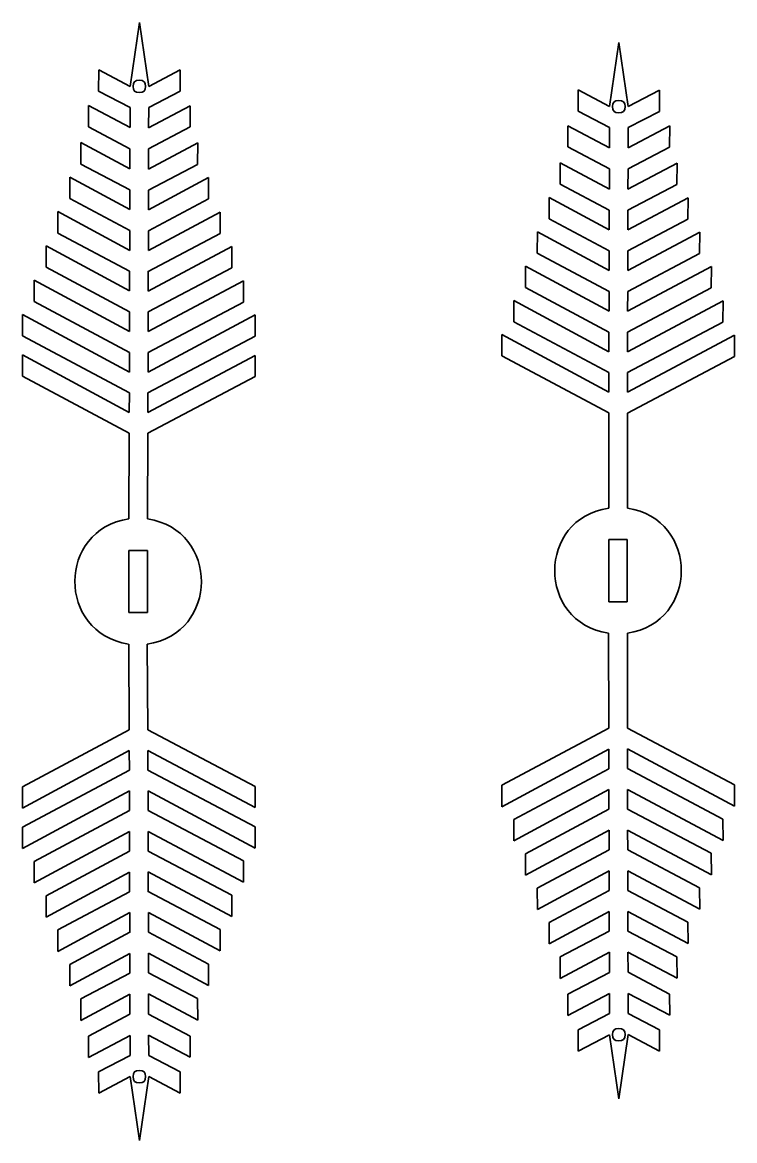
# Model space of a CAD drawing. Header units: centimetres. Extents: x -208 to 206, y -104 to 104.
# Drawn here: x -34.91 to -19.55, y -91.95 to -67.83 of the extents above; entities that cross this region are included whole.
import ezdxf

# ---------------------------------------------------------------- set-up
doc = ezdxf.new("R2010")
doc.units = ezdxf.units.CM
doc.header["$MEASUREMENT"] = 0
doc.layers.add('#Layer 1', color=7, linetype='Continuous')

msp = doc.modelspace()

# ---------------------------------------------------------------- linework, layer by layer
at = {"layer": '#Layer 1', "color": 6, "lineweight": 35}
for points in [[(-32.38662, -67.83094), (-32.38662, -67.83094), (-32.59023, -69.2119), (-32.59023, -69.2119)], [(-32.38662, -67.83094), (-32.38662, -67.83094), (-32.1895, -69.21302), (-32.1895, -69.21302)], [(-33.26783, -68.85395), (-33.26783, -68.85395), (-33.26895, -69.3136), (-33.26895, -69.3136)], [(-32.59023, -69.2119), (-32.59023, -69.2119), (-33.26783, -68.85395), (-33.26783, -68.85395)], [(-32.1895, -69.21302), (-32.1895, -69.21302), (-31.5101, -68.85798), (-31.5101, -68.85798)], [(-31.5101, -68.85798), (-31.5101, -68.85798), (-31.51145, -69.31763), (-31.51145, -69.31763)], [(-33.26895, -69.3136), (-33.26895, -69.3136), (-32.59225, -69.66572), (-32.59225, -69.66572)], [(-31.51145, -69.31763), (-31.51145, -69.31763), (-32.18972, -69.66684), (-32.18972, -69.66684)], [(-33.48937, -69.62406), (-33.48937, -69.62406), (-33.49004, -70.08214), (-33.49004, -70.08214)], [(-32.59247, -70.10185), (-32.59247, -70.10185), (-33.48937, -69.62406), (-33.48937, -69.62406)], [(-32.59225, -69.66572), (-32.59225, -69.66572), (-32.59247, -70.10185), (-32.59247, -70.10185)], [(-32.19151, -70.10297), (-32.19151, -70.10297), (-31.29238, -69.62921), (-31.29238, -69.62921)], [(-32.18972, -69.66684), (-32.18972, -69.66684), (-32.19151, -70.10297), (-32.19151, -70.10297)], [(-31.29238, -69.62921), (-31.29238, -69.62921), (-31.29394, -70.08729), (-31.29394, -70.08729)], [(-33.49004, -70.08214), (-33.49004, -70.08214), (-32.59426, -70.55568), (-32.59426, -70.55568)], [(-31.29394, -70.08729), (-31.29394, -70.08729), (-32.19196, -70.55657), (-32.19196, -70.55657)], [(-32.59404, -70.99292), (-32.59404, -70.99292), (-33.65289, -70.42531), (-33.65289, -70.42531)], [(-33.65289, -70.42531), (-33.65289, -70.42531), (-33.65222, -70.88809), (-33.65222, -70.88809)], [(-32.59426, -70.55568), (-32.59426, -70.55568), (-32.59404, -70.99292), (-32.59404, -70.99292)], [(-32.1942, -70.99382), (-32.1942, -70.99382), (-31.13266, -70.43136), (-31.13266, -70.43136)], [(-32.19196, -70.55657), (-32.19196, -70.55657), (-32.1942, -70.99382), (-32.1942, -70.99382)], [(-31.13266, -70.43136), (-31.13266, -70.43136), (-31.13558, -70.89392), (-31.13558, -70.89392)], [(-33.65222, -70.88809), (-33.65222, -70.88809), (-32.59494, -71.44608), (-32.59494, -71.44608)], [(-31.13558, -70.89392), (-31.13558, -70.89392), (-32.19554, -71.44697), (-32.19554, -71.44697)], [(-33.89145, -71.17212), (-33.89145, -71.17212), (-33.89257, -71.63267), (-33.89257, -71.63267)], [(-32.59673, -71.87033), (-32.59673, -71.87033), (-33.89145, -71.17212), (-33.89145, -71.17212)], [(-32.19554, -71.87123), (-32.19554, -71.87123), (-30.89746, -71.17929), (-30.89746, -71.17929)], [(-30.89746, -71.17929), (-30.89746, -71.17929), (-30.89858, -71.63984), (-30.89858, -71.63984)], [(-32.59494, -71.44608), (-32.59494, -71.44608), (-32.59673, -71.87033), (-32.59673, -71.87033)], [(-32.19554, -71.44697), (-32.19554, -71.44697), (-32.19554, -71.87123), (-32.19554, -71.87123)], [(-32.59762, -72.32348), (-32.59762, -72.32348), (-33.89257, -71.63267), (-33.89257, -71.63267)], [(-32.19666, -72.3246), (-32.19666, -72.3246), (-30.89858, -71.63984), (-30.89858, -71.63984)], [(-34.14726, -71.91334), (-34.14726, -71.91334), (-34.14815, -72.37388), (-34.14815, -72.37388)], [(-32.59964, -72.74774), (-32.59964, -72.74774), (-34.14726, -71.91334), (-34.14726, -71.91334)], [(-32.19666, -72.74886), (-32.19666, -72.74886), (-30.64546, -71.92163), (-30.64546, -71.92163)], [(-30.64546, -71.92163), (-30.64546, -71.92163), (-30.64658, -72.38217), (-30.64658, -72.38217)], [(-32.59964, -72.74774), (-32.59964, -72.74774), (-32.59874, -72.32304), (-32.59874, -72.32304)], [(-32.19666, -72.74886), (-32.19666, -72.74886), (-32.19577, -72.32393), (-32.19577, -72.32393)], [(-32.60009, -73.19977), (-32.60009, -73.19977), (-34.14815, -72.37388), (-34.14815, -72.37388)], [(-32.19846, -73.20089), (-32.19846, -73.20089), (-30.64658, -72.38217), (-30.64658, -72.38217)], [(-34.40217, -72.65299), (-34.40217, -72.65299), (-34.40329, -73.11353), (-34.40329, -73.11353)], [(-32.60121, -73.62425), (-32.60121, -73.62425), (-34.40217, -72.65299), (-34.40217, -72.65299)], [(-32.19935, -73.62515), (-32.19935, -73.62515), (-30.39369, -72.6624), (-30.39369, -72.6624)], [(-30.39369, -72.6624), (-30.39369, -72.6624), (-30.39481, -73.12294), (-30.39481, -73.12294)], [(-32.6021, -74.07449), (-32.6021, -74.07449), (-34.40329, -73.11353), (-34.40329, -73.11353)], [(-32.60121, -73.62425), (-32.60121, -73.62425), (-32.60009, -73.19955), (-32.60009, -73.19955)], [(-32.20047, -74.07539), (-32.20047, -74.07539), (-30.39481, -73.12294), (-30.39481, -73.12294)], [(-32.19935, -73.62515), (-32.19935, -73.62515), (-32.19846, -73.20044), (-32.19846, -73.20044)], [(-34.65708, -73.39174), (-34.65708, -73.39174), (-34.6582, -73.85228), (-34.6582, -73.85228)], [(-32.60322, -74.4992), (-32.60322, -74.4992), (-34.65708, -73.39174), (-34.65708, -73.39174)], [(-32.20159, -74.50009), (-32.20159, -74.50009), (-30.14236, -73.40227), (-30.14236, -73.40227)], [(-30.14236, -73.40227), (-30.14236, -73.40227), (-30.14348, -73.86281), (-30.14348, -73.86281)], [(-32.60434, -74.94809), (-32.60434, -74.94809), (-34.6582, -73.85228), (-34.6582, -73.85228)], [(-32.20249, -74.94899), (-32.20249, -74.94899), (-30.14348, -73.86281), (-30.14348, -73.86281)], [(-34.91154, -74.12915), (-34.91154, -74.12915), (-34.91266, -74.58969), (-34.91266, -74.58969)], [(-32.60524, -75.3728), (-32.60524, -75.3728), (-34.91154, -74.12915), (-34.91154, -74.12915)], [(-32.60322, -74.4992), (-32.60322, -74.4992), (-32.6021, -74.07449), (-32.6021, -74.07449)], [(-32.60322, -74.4992), (-32.60322, -74.4992), (-32.6021, -74.07449), (-32.6021, -74.07449)], [(-32.20361, -75.37369), (-32.20361, -75.37369), (-29.89148, -74.14102), (-29.89148, -74.14102)], [(-32.20159, -74.50009), (-32.20159, -74.50009), (-32.20047, -74.07539), (-32.20047, -74.07539)], [(-32.20159, -74.50009), (-32.20159, -74.50009), (-32.20047, -74.07539), (-32.20047, -74.07539)], [(-29.89148, -74.14102), (-29.89148, -74.14102), (-29.8926, -74.60156), (-29.8926, -74.60156)], [(-32.60636, -75.82012), (-32.60636, -75.82012), (-34.91266, -74.58969), (-34.91266, -74.58969)], [(-32.20473, -75.82124), (-32.20473, -75.82124), (-29.8926, -74.60156), (-29.8926, -74.60156)], [(-34.91356, -75.0014), (-34.91356, -75.0014), (-34.91468, -75.4606), (-34.91468, -75.4606)], [(-32.60726, -76.24505), (-32.60726, -76.24505), (-34.91356, -75.0014), (-34.91356, -75.0014)], [(-32.60524, -75.3728), (-32.60524, -75.3728), (-32.60434, -74.94809), (-32.60434, -74.94809)], [(-32.60524, -75.3728), (-32.60524, -75.3728), (-32.60434, -74.94809), (-32.60434, -74.94809)], [(-32.20361, -75.37369), (-32.20361, -75.37369), (-32.20249, -74.94899), (-32.20249, -74.94899)], [(-32.20361, -75.37369), (-32.20361, -75.37369), (-32.20249, -74.94899), (-32.20249, -74.94899)], [(-32.20562, -76.24595), (-32.20562, -76.24595), (-29.8935, -75.01328), (-29.8935, -75.01328)], [(-29.8935, -75.01328), (-29.8935, -75.01328), (-29.89462, -75.47225), (-29.89462, -75.47225)], [(-32.60838, -76.69104), (-32.60838, -76.69104), (-34.91468, -75.4606), (-34.91468, -75.4606)], [(-32.20674, -76.69193), (-32.20674, -76.69193), (-29.89462, -75.47225), (-29.89462, -75.47225)], [(-32.60726, -76.24505), (-32.60726, -76.24505), (-32.60636, -75.82012), (-32.60636, -75.82012)], [(-32.60726, -76.24505), (-32.60726, -76.24505), (-32.60636, -75.82012), (-32.60636, -75.82012)], [(-32.20562, -76.24595), (-32.20562, -76.24595), (-32.20473, -75.82124), (-32.20473, -75.82124)], [(-32.20562, -76.24595), (-32.20562, -76.24595), (-32.20473, -75.82124), (-32.20473, -75.82124)], [(-32.60838, -76.69104), (-32.60838, -76.69104), (-32.61644, -78.53993), (-32.61644, -78.53993)], [(-32.61644, -78.53993), (-32.61644, -78.53993), (-32.60838, -76.69104), (-32.60838, -76.69104)], [(-32.20674, -76.69193), (-32.20674, -76.69193), (-32.21481, -78.5406), (-32.21481, -78.5406)], [(-32.20764, -77.15248), (-32.20764, -77.15248), (-32.20674, -76.69193), (-32.20674, -76.69193)], [(-32.61644, -78.53993), (-34.1663, -78.76774), (-34.17369, -81.0008), (-32.62562, -81.23891)], [(-32.22399, -81.24115), (-30.66854, -81.0176), (-30.66092, -78.77468), (-32.21481, -78.5406)], [(-32.6189, -79.22044), (-32.6189, -79.22044), (-32.6189, -80.55996), (-32.6189, -80.55996)], [(-32.21705, -79.22044), (-32.21705, -79.22044), (-32.6189, -79.22044), (-32.6189, -79.22044)], [(-32.21705, -79.8902), (-32.21705, -79.8902), (-32.21705, -79.22044), (-32.21705, -79.22044)], [(-32.21705, -80.55996), (-32.21705, -80.55996), (-32.21705, -79.8902), (-32.21705, -79.8902)], [(-32.6189, -80.55996), (-32.6189, -80.55996), (-32.21705, -80.55996), (-32.21705, -80.55996)], [(-32.60838, -83.08937), (-32.60838, -83.08937), (-32.61644, -81.24048), (-32.61644, -81.24048)], [(-32.61644, -81.24048), (-32.61644, -81.24048), (-32.60838, -83.08937), (-32.60838, -83.08937)], [(-32.22399, -81.24115), (-32.22399, -81.24115), (-32.20674, -83.08848), (-32.20674, -83.08848)], [(-32.60838, -83.08937), (-32.60838, -83.08937), (-34.91468, -84.32003), (-34.91468, -84.32003)], [(-32.20674, -83.08848), (-32.20674, -83.08848), (-29.89462, -84.30816), (-29.89462, -84.30816)], [(-32.60726, -83.53536), (-32.60726, -83.53536), (-34.91356, -84.779), (-34.91356, -84.779)], [(-32.60726, -83.53536), (-32.60726, -83.53536), (-32.60636, -83.96028), (-32.60636, -83.96028)], [(-32.60726, -83.53536), (-32.60726, -83.53536), (-32.60636, -83.96028), (-32.60636, -83.96028)], [(-32.20562, -83.53446), (-32.20562, -83.53446), (-29.8935, -84.76713), (-29.8935, -84.76713)], [(-32.20562, -83.53446), (-32.20562, -83.53446), (-32.20473, -83.95916), (-32.20473, -83.95916)], [(-32.20562, -83.53446), (-32.20562, -83.53446), (-32.20473, -83.95916), (-32.20473, -83.95916)], [(-32.60636, -83.96028), (-32.60636, -83.96028), (-34.91266, -85.19049), (-34.91266, -85.19049)], [(-32.20473, -83.95916), (-32.20473, -83.95916), (-29.8926, -85.17884), (-29.8926, -85.17884)], [(-34.91356, -84.779), (-34.91356, -84.779), (-34.91468, -84.32003), (-34.91468, -84.32003)], [(-32.60524, -84.40761), (-32.60524, -84.40761), (-34.91154, -85.65104), (-34.91154, -85.65104)], [(-32.60524, -84.40761), (-32.60524, -84.40761), (-32.60434, -84.83232), (-32.60434, -84.83232)], [(-32.60524, -84.40761), (-32.60524, -84.40761), (-32.60434, -84.83232), (-32.60434, -84.83232)], [(-32.20361, -84.40672), (-32.20361, -84.40672), (-29.89148, -85.63939), (-29.89148, -85.63939)], [(-32.20361, -84.40672), (-32.20361, -84.40672), (-32.20249, -84.83142), (-32.20249, -84.83142)], [(-32.20361, -84.40672), (-32.20361, -84.40672), (-32.20249, -84.83142), (-32.20249, -84.83142)], [(-29.8935, -84.76713), (-29.8935, -84.76713), (-29.89462, -84.30816), (-29.89462, -84.30816)], [(-32.60434, -84.83232), (-32.60434, -84.83232), (-34.6582, -85.92812), (-34.6582, -85.92812)], [(-32.20249, -84.83142), (-32.20249, -84.83142), (-30.14348, -85.9176), (-30.14348, -85.9176)], [(-34.91154, -85.65104), (-34.91154, -85.65104), (-34.91266, -85.19049), (-34.91266, -85.19049)], [(-32.60322, -85.28121), (-32.60322, -85.28121), (-34.65708, -86.38867), (-34.65708, -86.38867)], [(-32.60322, -85.28121), (-32.60322, -85.28121), (-32.6021, -85.70592), (-32.6021, -85.70592)], [(-32.60322, -85.28121), (-32.60322, -85.28121), (-32.6021, -85.70592), (-32.6021, -85.70592)], [(-32.20159, -85.28009), (-32.20159, -85.28009), (-30.14236, -86.37814), (-30.14236, -86.37814)], [(-32.20159, -85.28009), (-32.20159, -85.28009), (-32.20047, -85.70502), (-32.20047, -85.70502)], [(-32.20159, -85.28009), (-32.20159, -85.28009), (-32.20047, -85.70502), (-32.20047, -85.70502)], [(-29.89148, -85.63939), (-29.89148, -85.63939), (-29.8926, -85.17884), (-29.8926, -85.17884)], [(-29.89148, -85.63939), (-29.89148, -85.63939), (-29.8926, -85.17884), (-29.8926, -85.17884)], [(-32.6021, -85.70592), (-32.6021, -85.70592), (-34.40329, -86.66688), (-34.40329, -86.66688)], [(-32.20047, -85.70502), (-32.20047, -85.70502), (-30.39481, -86.65747), (-30.39481, -86.65747)], [(-34.65708, -86.38867), (-34.65708, -86.38867), (-34.6582, -85.92812), (-34.6582, -85.92812)], [(-30.14236, -86.37814), (-30.14236, -86.37814), (-30.14348, -85.9176), (-30.14348, -85.9176)], [(-32.60121, -86.15616), (-32.60121, -86.15616), (-34.40217, -87.12742), (-34.40217, -87.12742)], [(-32.60121, -86.15616), (-32.60121, -86.15616), (-32.60009, -86.58108), (-32.60009, -86.58108)], [(-32.19935, -86.15526), (-32.19935, -86.15526), (-30.39369, -87.11801), (-30.39369, -87.11801)], [(-32.19935, -86.15526), (-32.19935, -86.15526), (-32.19846, -86.57996), (-32.19846, -86.57996)], [(-32.60009, -86.58041), (-32.60009, -86.58041), (-34.14815, -87.40652), (-34.14815, -87.40652)], [(-32.19846, -86.57952), (-32.19846, -86.57952), (-30.64658, -87.39824), (-30.64658, -87.39824)], [(-34.40217, -87.12742), (-34.40217, -87.12742), (-34.40329, -86.66688), (-34.40329, -86.66688)], [(-30.39369, -87.11801), (-30.39369, -87.11801), (-30.39481, -86.65747), (-30.39481, -86.65747)], [(-32.59964, -87.03267), (-32.59964, -87.03267), (-34.14726, -87.86707), (-34.14726, -87.86707)], [(-32.59964, -87.03267), (-32.59964, -87.03267), (-32.59874, -87.45737), (-32.59874, -87.45737)], [(-32.19666, -87.03155), (-32.19666, -87.03155), (-30.64546, -87.85878), (-30.64546, -87.85878)], [(-32.19666, -87.03155), (-32.19666, -87.03155), (-32.19577, -87.45648), (-32.19577, -87.45648)], [(-34.14726, -87.86707), (-34.14726, -87.86707), (-34.14815, -87.40652), (-34.14815, -87.40652)], [(-32.59762, -87.4567), (-32.59762, -87.4567), (-33.89257, -88.14774), (-33.89257, -88.14774)], [(-32.19666, -87.45603), (-32.19666, -87.45603), (-30.89858, -88.14057), (-30.89858, -88.14057)], [(-30.64546, -87.85878), (-30.64546, -87.85878), (-30.64658, -87.39824), (-30.64658, -87.39824)], [(-32.59673, -87.91008), (-32.59673, -87.91008), (-33.89145, -88.60806), (-33.89145, -88.60806)], [(-32.59494, -88.33433), (-32.59494, -88.33433), (-32.59673, -87.91008), (-32.59673, -87.91008)], [(-32.19554, -88.33344), (-32.19554, -88.33344), (-32.19554, -87.90918), (-32.19554, -87.90918)], [(-32.19554, -87.90918), (-32.19554, -87.90918), (-30.89746, -88.60112), (-30.89746, -88.60112)], [(-33.89145, -88.60806), (-33.89145, -88.60806), (-33.89257, -88.14774), (-33.89257, -88.14774)], [(-30.89746, -88.60112), (-30.89746, -88.60112), (-30.89858, -88.14057), (-30.89858, -88.14057)], [(-33.65222, -88.89232), (-33.65222, -88.89232), (-32.59494, -88.33433), (-32.59494, -88.33433)], [(-31.13558, -88.88649), (-31.13558, -88.88649), (-32.19554, -88.33344), (-32.19554, -88.33344)], [(-32.59404, -88.78748), (-32.59404, -88.78748), (-33.65289, -89.3551), (-33.65289, -89.3551)], [(-33.65289, -89.3551), (-33.65289, -89.3551), (-33.65222, -88.89232), (-33.65222, -88.89232)], [(-32.59426, -89.22473), (-32.59426, -89.22473), (-32.59404, -88.78748), (-32.59404, -88.78748)], [(-32.19196, -89.22384), (-32.19196, -89.22384), (-32.1942, -88.78659), (-32.1942, -88.78659)], [(-32.1942, -88.78659), (-32.1942, -88.78659), (-31.13266, -89.34905), (-31.13266, -89.34905)], [(-31.13266, -89.34905), (-31.13266, -89.34905), (-31.13558, -88.88649), (-31.13558, -88.88649)], [(-33.49004, -89.69827), (-33.49004, -89.69827), (-32.59426, -89.22473), (-32.59426, -89.22473)], [(-31.29394, -89.69289), (-31.29394, -89.69289), (-32.19196, -89.22384), (-32.19196, -89.22384)], [(-33.48937, -90.15635), (-33.48937, -90.15635), (-33.49004, -89.69827), (-33.49004, -89.69827)], [(-32.59247, -89.67856), (-32.59247, -89.67856), (-33.48937, -90.15635), (-33.48937, -90.15635)], [(-32.59225, -90.11468), (-32.59225, -90.11468), (-32.59247, -89.67856), (-32.59247, -89.67856)], [(-32.18972, -90.11356), (-32.18972, -90.11356), (-32.19151, -89.67766), (-32.19151, -89.67766)], [(-32.19151, -89.67766), (-32.19151, -89.67766), (-31.29238, -90.1512), (-31.29238, -90.1512)], [(-31.29238, -90.1512), (-31.29238, -90.1512), (-31.29394, -89.69289), (-31.29394, -89.69289)], [(-33.26895, -90.46681), (-33.26895, -90.46681), (-32.59225, -90.11468), (-32.59225, -90.11468)], [(-31.51145, -90.46256), (-31.51145, -90.46256), (-32.18972, -90.11356), (-32.18972, -90.11356)], [(-33.26783, -90.92646), (-33.26783, -90.92646), (-33.26895, -90.46681), (-33.26895, -90.46681)], [(-32.59023, -90.56851), (-32.59023, -90.56851), (-33.26783, -90.92646), (-33.26783, -90.92646)], [(-32.38662, -91.94947), (-32.38662, -91.94947), (-32.59023, -90.56851), (-32.59023, -90.56851)], [(-32.38662, -91.94947), (-32.38662, -91.94947), (-32.1895, -90.56739), (-32.1895, -90.56739)], [(-32.1895, -90.56739), (-32.1895, -90.56739), (-31.5101, -90.92243), (-31.5101, -90.92243)], [(-31.5101, -90.92243), (-31.5101, -90.92243), (-31.51145, -90.46256), (-31.51145, -90.46256)]]:
    msp.add_open_spline(points, degree=3, dxfattribs=at)
at = {"layer": '#Layer 1', "color": 3, "lineweight": 35}
for points in [[(-22.04521, -68.26617), (-22.04521, -68.26617), (-22.24905, -69.64713), (-22.24905, -69.64713)], [(-22.04521, -68.26617), (-22.04521, -68.26617), (-21.84831, -69.64803), (-21.84831, -69.64803)], [(-22.92665, -69.28918), (-22.92665, -69.28918), (-22.92754, -69.74883), (-22.92754, -69.74883)], [(-22.24905, -69.64713), (-22.24905, -69.64713), (-22.92665, -69.28918), (-22.92665, -69.28918)], [(-21.84831, -69.64803), (-21.84831, -69.64803), (-21.16892, -69.29321), (-21.16892, -69.29321)], [(-21.16892, -69.29321), (-21.16892, -69.29321), (-21.17004, -69.75286), (-21.17004, -69.75286)], [(-22.92754, -69.74883), (-22.92754, -69.74883), (-22.25084, -70.10096), (-22.25084, -70.10096)], [(-21.17004, -69.75286), (-21.17004, -69.75286), (-21.84854, -70.10185), (-21.84854, -70.10185)], [(-23.14818, -70.05929), (-23.14818, -70.05929), (-23.14863, -70.51737), (-23.14863, -70.51737)], [(-22.25106, -70.53708), (-22.25106, -70.53708), (-23.14818, -70.05929), (-23.14818, -70.05929)], [(-22.25084, -70.10096), (-22.25084, -70.10096), (-22.25106, -70.53708), (-22.25106, -70.53708)], [(-21.85033, -70.53798), (-21.85033, -70.53798), (-20.95119, -70.06444), (-20.95119, -70.06444)], [(-21.84854, -70.10185), (-21.84854, -70.10185), (-21.85033, -70.53798), (-21.85033, -70.53798)], [(-20.95119, -70.06444), (-20.95119, -70.06444), (-20.95276, -70.52275), (-20.95276, -70.52275)], [(-23.14863, -70.51737), (-23.14863, -70.51737), (-22.25308, -70.99091), (-22.25308, -70.99091)], [(-20.95276, -70.52275), (-20.95276, -70.52275), (-21.85055, -70.9918), (-21.85055, -70.9918)], [(-22.25286, -71.42816), (-22.25286, -71.42816), (-23.3117, -70.86054), (-23.3117, -70.86054)], [(-23.3117, -70.86054), (-23.3117, -70.86054), (-23.31103, -71.32332), (-23.31103, -71.32332)], [(-21.85279, -71.42905), (-21.85279, -71.42905), (-20.79126, -70.86659), (-20.79126, -70.86659)], [(-20.79126, -70.86659), (-20.79126, -70.86659), (-20.79417, -71.32915), (-20.79417, -71.32915)], [(-22.25308, -70.99091), (-22.25308, -70.99091), (-22.25286, -71.42816), (-22.25286, -71.42816)], [(-21.85055, -70.9918), (-21.85055, -70.9918), (-21.85279, -71.42905), (-21.85279, -71.42905)], [(-23.31103, -71.32332), (-23.31103, -71.32332), (-22.25353, -71.88131), (-22.25353, -71.88131)], [(-20.79417, -71.32915), (-20.79417, -71.32915), (-21.85414, -71.8822), (-21.85414, -71.8822)], [(-23.55004, -71.60736), (-23.55004, -71.60736), (-23.55116, -72.0679), (-23.55116, -72.0679)], [(-22.25554, -72.30556), (-22.25554, -72.30556), (-23.55004, -71.60736), (-23.55004, -71.60736)], [(-21.85414, -72.30646), (-21.85414, -72.30646), (-20.55628, -71.61452), (-20.55628, -71.61452)], [(-20.55628, -71.61452), (-20.55628, -71.61452), (-20.5574, -72.07507), (-20.5574, -72.07507)], [(-22.25644, -72.75872), (-22.25644, -72.75872), (-23.55116, -72.0679), (-23.55116, -72.0679)], [(-22.25353, -71.88131), (-22.25353, -71.88131), (-22.25554, -72.30556), (-22.25554, -72.30556)], [(-21.85548, -72.75984), (-21.85548, -72.75984), (-20.5574, -72.07507), (-20.5574, -72.07507)], [(-21.85414, -71.8822), (-21.85414, -71.8822), (-21.85414, -72.30646), (-21.85414, -72.30646)], [(-23.80585, -72.34857), (-23.80585, -72.34857), (-23.80697, -72.80912), (-23.80697, -72.80912)], [(-22.25846, -73.18297), (-22.25846, -73.18297), (-23.80585, -72.34857), (-23.80585, -72.34857)], [(-21.85548, -73.18387), (-21.85548, -73.18387), (-20.30406, -72.35686), (-20.30406, -72.35686)], [(-20.30406, -72.35686), (-20.30406, -72.35686), (-20.30518, -72.8174), (-20.30518, -72.8174)], [(-22.2589, -73.635), (-22.2589, -73.635), (-23.80697, -72.80912), (-23.80697, -72.80912)], [(-22.25846, -73.18297), (-22.25846, -73.18297), (-22.25734, -72.75827), (-22.25734, -72.75827)], [(-21.85727, -73.63612), (-21.85727, -73.63612), (-20.30518, -72.8174), (-20.30518, -72.8174)], [(-21.85548, -73.18387), (-21.85548, -73.18387), (-21.85458, -72.75916), (-21.85458, -72.75916)], [(-24.06098, -73.08822), (-24.06098, -73.08822), (-24.0621, -73.54876), (-24.0621, -73.54876)], [(-22.2598, -74.05948), (-22.2598, -74.05948), (-24.06098, -73.08822), (-24.06098, -73.08822)], [(-21.85817, -74.06038), (-21.85817, -74.06038), (-20.0525, -73.09763), (-20.0525, -73.09763)], [(-20.0525, -73.09763), (-20.0525, -73.09763), (-20.05362, -73.55817), (-20.05362, -73.55817)], [(-22.26092, -74.50972), (-22.26092, -74.50972), (-24.0621, -73.54876), (-24.0621, -73.54876)], [(-21.85929, -74.51062), (-21.85929, -74.51062), (-20.05362, -73.55817), (-20.05362, -73.55817)], [(-22.2598, -74.05948), (-22.2598, -74.05948), (-22.2589, -73.63478), (-22.2589, -73.63478)], [(-21.85817, -74.06038), (-21.85817, -74.06038), (-21.85727, -73.63568), (-21.85727, -73.63568)], [(-24.3159, -73.82697), (-24.3159, -73.82697), (-24.31679, -74.28752), (-24.31679, -74.28752)], [(-22.26182, -74.93443), (-22.26182, -74.93443), (-24.3159, -73.82697), (-24.3159, -73.82697)], [(-21.86018, -74.93532), (-21.86018, -74.93532), (-19.80118, -73.8375), (-19.80118, -73.8375)], [(-19.80118, -73.8375), (-19.80118, -73.8375), (-19.8023, -74.29804), (-19.8023, -74.29804)], [(-22.26294, -75.38332), (-22.26294, -75.38332), (-24.31679, -74.28752), (-24.31679, -74.28752)], [(-22.26182, -74.93443), (-22.26182, -74.93443), (-22.26092, -74.50972), (-22.26092, -74.50972)], [(-22.26182, -74.93443), (-22.26182, -74.93443), (-22.26092, -74.50972), (-22.26092, -74.50972)], [(-21.8613, -75.38422), (-21.8613, -75.38422), (-19.8023, -74.29804), (-19.8023, -74.29804)], [(-21.86018, -74.93532), (-21.86018, -74.93532), (-21.85929, -74.51062), (-21.85929, -74.51062)], [(-21.86018, -74.93532), (-21.86018, -74.93532), (-21.85929, -74.51062), (-21.85929, -74.51062)], [(-24.57014, -74.56438), (-24.57014, -74.56438), (-24.57126, -75.02492), (-24.57126, -75.02492)], [(-22.26383, -75.80803), (-22.26383, -75.80803), (-24.57014, -74.56438), (-24.57014, -74.56438)], [(-21.8622, -75.80892), (-21.8622, -75.80892), (-19.5503, -74.57625), (-19.5503, -74.57625)], [(-19.55119, -75.0368), (-19.55119, -75.0368), (-19.5503, -74.57625), (-19.5503, -74.57625)], [(-22.26495, -76.25536), (-22.26495, -76.25536), (-24.57126, -75.02492), (-24.57126, -75.02492)], [(-21.86332, -76.25648), (-21.86332, -76.25648), (-19.55119, -75.0368), (-19.55119, -75.0368)], [(-22.26383, -75.80803), (-22.26383, -75.80803), (-22.26294, -75.38332), (-22.26294, -75.38332)], [(-22.26383, -75.80803), (-22.26383, -75.80803), (-22.26294, -75.38332), (-22.26294, -75.38332)], [(-21.8622, -75.80892), (-21.8622, -75.80892), (-21.8613, -75.38422), (-21.8613, -75.38422)], [(-21.8622, -75.80892), (-21.8622, -75.80892), (-21.8613, -75.38422), (-21.8613, -75.38422)], [(-22.26495, -76.25536), (-22.26495, -76.25536), (-22.26495, -78.30697), (-22.26495, -78.30697)], [(-21.86332, -76.25648), (-21.86332, -76.25648), (-21.86332, -78.30764), (-21.86332, -78.30764)], [(-22.26495, -78.30697), (-23.81481, -78.53478), (-23.8222, -80.76784), (-22.27414, -81.00595)], [(-21.86332, -81.00662), (-20.31458, -80.77344), (-20.31458, -78.54105), (-21.86332, -78.30764)], [(-22.26742, -78.98726), (-22.26742, -78.98726), (-22.26742, -80.327), (-22.26742, -80.327)], [(-21.86556, -78.98726), (-21.86556, -78.98726), (-22.26742, -78.98726), (-22.26742, -78.98726)], [(-21.86556, -79.65724), (-21.86556, -79.65724), (-21.86556, -78.98726), (-21.86556, -78.98726)], [(-21.86556, -80.327), (-21.86556, -80.327), (-21.86556, -79.65724), (-21.86556, -79.65724)], [(-22.26742, -80.327), (-22.26742, -80.327), (-21.86556, -80.327), (-21.86556, -80.327)], [(-22.26495, -83.05577), (-22.26495, -83.05577), (-22.27414, -81.00595), (-22.27414, -81.00595)], [(-21.86332, -83.05488), (-21.86332, -83.05488), (-21.86332, -81.00662), (-21.86332, -81.00662)], [(-22.26495, -83.05577), (-22.26495, -83.05577), (-24.57126, -84.2862), (-24.57126, -84.2862)], [(-21.86332, -83.05488), (-21.86332, -83.05488), (-19.55119, -84.27433), (-19.55119, -84.27433)], [(-22.26383, -83.5031), (-22.26383, -83.5031), (-24.57014, -84.74675), (-24.57014, -84.74675)], [(-22.26383, -83.5031), (-22.26383, -83.5031), (-22.26294, -83.9278), (-22.26294, -83.9278)], [(-22.26383, -83.5031), (-22.26383, -83.5031), (-22.26294, -83.9278), (-22.26294, -83.9278)], [(-21.8622, -83.5022), (-21.8622, -83.5022), (-19.5503, -84.73488), (-19.5503, -84.73488)], [(-21.8622, -83.5022), (-21.8622, -83.5022), (-21.8613, -83.92691), (-21.8613, -83.92691)], [(-21.8622, -83.5022), (-21.8622, -83.5022), (-21.8613, -83.92691), (-21.8613, -83.92691)], [(-22.26294, -83.9278), (-22.26294, -83.9278), (-24.31679, -85.02361), (-24.31679, -85.02361)], [(-21.8613, -83.92691), (-21.8613, -83.92691), (-19.8023, -85.01308), (-19.8023, -85.01308)], [(-24.57014, -84.74675), (-24.57014, -84.74675), (-24.57126, -84.2862), (-24.57126, -84.2862)], [(-22.26182, -84.3767), (-22.26182, -84.3767), (-24.3159, -85.48416), (-24.3159, -85.48416)], [(-22.26182, -84.3767), (-22.26182, -84.3767), (-22.26092, -84.8014), (-22.26092, -84.8014)], [(-22.26182, -84.3767), (-22.26182, -84.3767), (-22.26092, -84.8014), (-22.26092, -84.8014)], [(-21.86018, -84.3758), (-21.86018, -84.3758), (-19.80118, -85.47363), (-19.80118, -85.47363)], [(-21.86018, -84.3758), (-21.86018, -84.3758), (-21.85929, -84.80051), (-21.85929, -84.80051)], [(-21.86018, -84.3758), (-21.86018, -84.3758), (-21.85929, -84.80051), (-21.85929, -84.80051)], [(-19.5503, -84.73488), (-19.5503, -84.73488), (-19.55119, -84.27433), (-19.55119, -84.27433)], [(-22.26092, -84.8014), (-22.26092, -84.8014), (-24.0621, -85.76236), (-24.0621, -85.76236)], [(-21.85929, -84.80051), (-21.85929, -84.80051), (-20.05362, -85.75296), (-20.05362, -85.75296)], [(-24.3159, -85.48416), (-24.3159, -85.48416), (-24.31679, -85.02361), (-24.31679, -85.02361)], [(-19.80118, -85.47363), (-19.80118, -85.47363), (-19.8023, -85.01308), (-19.8023, -85.01308)], [(-22.2598, -85.25164), (-22.2598, -85.25164), (-24.06098, -86.22291), (-24.06098, -86.22291)], [(-22.2598, -85.25164), (-22.2598, -85.25164), (-22.2589, -85.67657), (-22.2589, -85.67657)], [(-21.85817, -85.25075), (-21.85817, -85.25075), (-20.0525, -86.2135), (-20.0525, -86.2135)], [(-21.85817, -85.25075), (-21.85817, -85.25075), (-21.85727, -85.67568), (-21.85727, -85.67568)], [(-24.06098, -86.22291), (-24.06098, -86.22291), (-24.0621, -85.76236), (-24.0621, -85.76236)], [(-22.2589, -85.67612), (-22.2589, -85.67612), (-23.80697, -86.50201), (-23.80697, -86.50201)], [(-21.85727, -85.67523), (-21.85727, -85.67523), (-20.30518, -86.49372), (-20.30518, -86.49372)], [(-20.0525, -86.2135), (-20.0525, -86.2135), (-20.05362, -85.75296), (-20.05362, -85.75296)], [(-22.25846, -86.12816), (-22.25846, -86.12816), (-23.80585, -86.96256), (-23.80585, -86.96256)], [(-22.25846, -86.12816), (-22.25846, -86.12816), (-22.25734, -86.55286), (-22.25734, -86.55286)], [(-21.85548, -86.12726), (-21.85548, -86.12726), (-20.30406, -86.95427), (-20.30406, -86.95427)], [(-21.85548, -86.12726), (-21.85548, -86.12726), (-21.85458, -86.55196), (-21.85458, -86.55196)], [(-23.80585, -86.96256), (-23.80585, -86.96256), (-23.80697, -86.50201), (-23.80697, -86.50201)], [(-22.25644, -86.55241), (-22.25644, -86.55241), (-23.55116, -87.24323), (-23.55116, -87.24323)], [(-21.85548, -86.55152), (-21.85548, -86.55152), (-20.5574, -87.23606), (-20.5574, -87.23606)], [(-20.30406, -86.95427), (-20.30406, -86.95427), (-20.30518, -86.49372), (-20.30518, -86.49372)], [(-22.25554, -87.00556), (-22.25554, -87.00556), (-23.55004, -87.70377), (-23.55004, -87.70377)], [(-22.25353, -87.42982), (-22.25353, -87.42982), (-22.25554, -87.00556), (-22.25554, -87.00556)], [(-21.85414, -87.42892), (-21.85414, -87.42892), (-21.85414, -87.00467), (-21.85414, -87.00467)], [(-21.85414, -87.00467), (-21.85414, -87.00467), (-20.55628, -87.6966), (-20.55628, -87.6966)], [(-23.55004, -87.70377), (-23.55004, -87.70377), (-23.55116, -87.24323), (-23.55116, -87.24323)], [(-20.55628, -87.6966), (-20.55628, -87.6966), (-20.5574, -87.23606), (-20.5574, -87.23606)], [(-23.31103, -87.98803), (-23.31103, -87.98803), (-22.25353, -87.42982), (-22.25353, -87.42982)], [(-20.79417, -87.98198), (-20.79417, -87.98198), (-21.85414, -87.42892), (-21.85414, -87.42892)], [(-22.25286, -87.8832), (-22.25286, -87.8832), (-23.3117, -88.45059), (-23.3117, -88.45059)], [(-23.3117, -88.45059), (-23.3117, -88.45059), (-23.31103, -87.98803), (-23.31103, -87.98803)], [(-22.25308, -88.32022), (-22.25308, -88.32022), (-22.25286, -87.8832), (-22.25286, -87.8832)], [(-21.85055, -88.31932), (-21.85055, -88.31932), (-21.85279, -87.88208), (-21.85279, -87.88208)], [(-21.85279, -87.88208), (-21.85279, -87.88208), (-20.79126, -88.44454), (-20.79126, -88.44454)], [(-20.79126, -88.44454), (-20.79126, -88.44454), (-20.79417, -87.98198), (-20.79417, -87.98198)], [(-23.14863, -88.79376), (-23.14863, -88.79376), (-22.25308, -88.32022), (-22.25308, -88.32022)], [(-20.95276, -88.7886), (-20.95276, -88.7886), (-21.85055, -88.31932), (-21.85055, -88.31932)], [(-23.14818, -89.25184), (-23.14818, -89.25184), (-23.14863, -88.79376), (-23.14863, -88.79376)], [(-22.25106, -88.77404), (-22.25106, -88.77404), (-23.14818, -89.25184), (-23.14818, -89.25184)], [(-22.25084, -89.21017), (-22.25084, -89.21017), (-22.25106, -88.77404), (-22.25106, -88.77404)], [(-21.84854, -89.20928), (-21.84854, -89.20928), (-21.85033, -88.77315), (-21.85033, -88.77315)], [(-21.85033, -88.77315), (-21.85033, -88.77315), (-20.95119, -89.24668), (-20.95119, -89.24668)], [(-20.95119, -89.24668), (-20.95119, -89.24668), (-20.95276, -88.7886), (-20.95276, -88.7886)], [(-22.92754, -89.5623), (-22.92754, -89.5623), (-22.25084, -89.21017), (-22.25084, -89.21017)], [(-21.17004, -89.55827), (-21.17004, -89.55827), (-21.84854, -89.20928), (-21.84854, -89.20928)], [(-22.92665, -90.02217), (-22.92665, -90.02217), (-22.92754, -89.5623), (-22.92754, -89.5623)], [(-22.24905, -89.664), (-22.24905, -89.664), (-22.92665, -90.02217), (-22.92665, -90.02217)], [(-22.04521, -91.04518), (-22.04521, -91.04518), (-22.24905, -89.664), (-22.24905, -89.664)], [(-22.04521, -91.04518), (-22.04521, -91.04518), (-21.84831, -89.6631), (-21.84831, -89.6631)], [(-21.84831, -89.6631), (-21.84831, -89.6631), (-21.16892, -90.01792), (-21.16892, -90.01792)], [(-21.16892, -90.01792), (-21.16892, -90.01792), (-21.17004, -89.55827), (-21.17004, -89.55827)]]:
    msp.add_open_spline(points, degree=3, dxfattribs=at)
at = {"layer": '#Layer 1', "color": 6, "lineweight": 35}
for points in [[(-32.25602, -69.21235), (-32.25602, -69.1176), (-32.29522, -69.07862), (-32.38998, -69.07862), (-32.38998, -69.07862), (-32.48473, -69.07862), (-32.52393, -69.1176), (-32.52393, -69.21235), (-32.52393, -69.21235), (-32.52393, -69.3071), (-32.48473, -69.3463), (-32.38998, -69.3463), (-32.38998, -69.3463), (-32.29522, -69.3463), (-32.25602, -69.3071), (-32.25602, -69.21235)], [(-32.25602, -90.56806), (-32.25602, -90.47331), (-32.29522, -90.43388), (-32.38998, -90.43388), (-32.38998, -90.43388), (-32.48473, -90.43388), (-32.52393, -90.47331), (-32.52393, -90.56806), (-32.52393, -90.56806), (-32.52393, -90.66259), (-32.48473, -90.70201), (-32.38998, -90.70201), (-32.38998, -90.70201), (-32.29522, -90.70201), (-32.25602, -90.66259), (-32.25602, -90.56806)]]:
    msp.add_open_spline(points, degree=3, knots=[0, 0, 0, 0, 0.2, 0.2, 0.2, 0.2, 0.4, 0.4, 0.4, 0.4, 0.6, 0.6, 0.6, 0.6, 1, 1, 1, 1], dxfattribs=at)
at = {"layer": '#Layer 1', "color": 3, "lineweight": 35}
for points in [[(-21.91462, -69.6478), (-21.91462, -69.55305), (-21.95382, -69.51363), (-22.04857, -69.51363), (-22.04857, -69.51363), (-22.14332, -69.51363), (-22.18252, -69.55305), (-22.18252, -69.6478), (-22.18252, -69.6478), (-22.18252, -69.74233), (-22.14332, -69.78176), (-22.04857, -69.78176), (-22.04857, -69.78176), (-21.95382, -69.78176), (-21.91462, -69.74233), (-21.91462, -69.6478)], [(-21.91462, -89.66355), (-21.91462, -89.5688), (-21.95382, -89.5296), (-22.04857, -89.5296), (-22.04857, -89.5296), (-22.14332, -89.5296), (-22.18252, -89.5688), (-22.18252, -89.66355), (-22.18252, -89.66355), (-22.18252, -89.7583), (-22.14332, -89.7975), (-22.04857, -89.7975), (-22.04857, -89.7975), (-21.95382, -89.7975), (-21.91462, -89.7583), (-21.91462, -89.66355)]]:
    msp.add_open_spline(points, degree=3, knots=[0, 0, 0, 0, 0.2, 0.2, 0.2, 0.2, 0.4, 0.4, 0.4, 0.4, 0.6, 0.6, 0.6, 0.6, 1, 1, 1, 1], dxfattribs=at)

doc.saveas('drawing.dxf')
